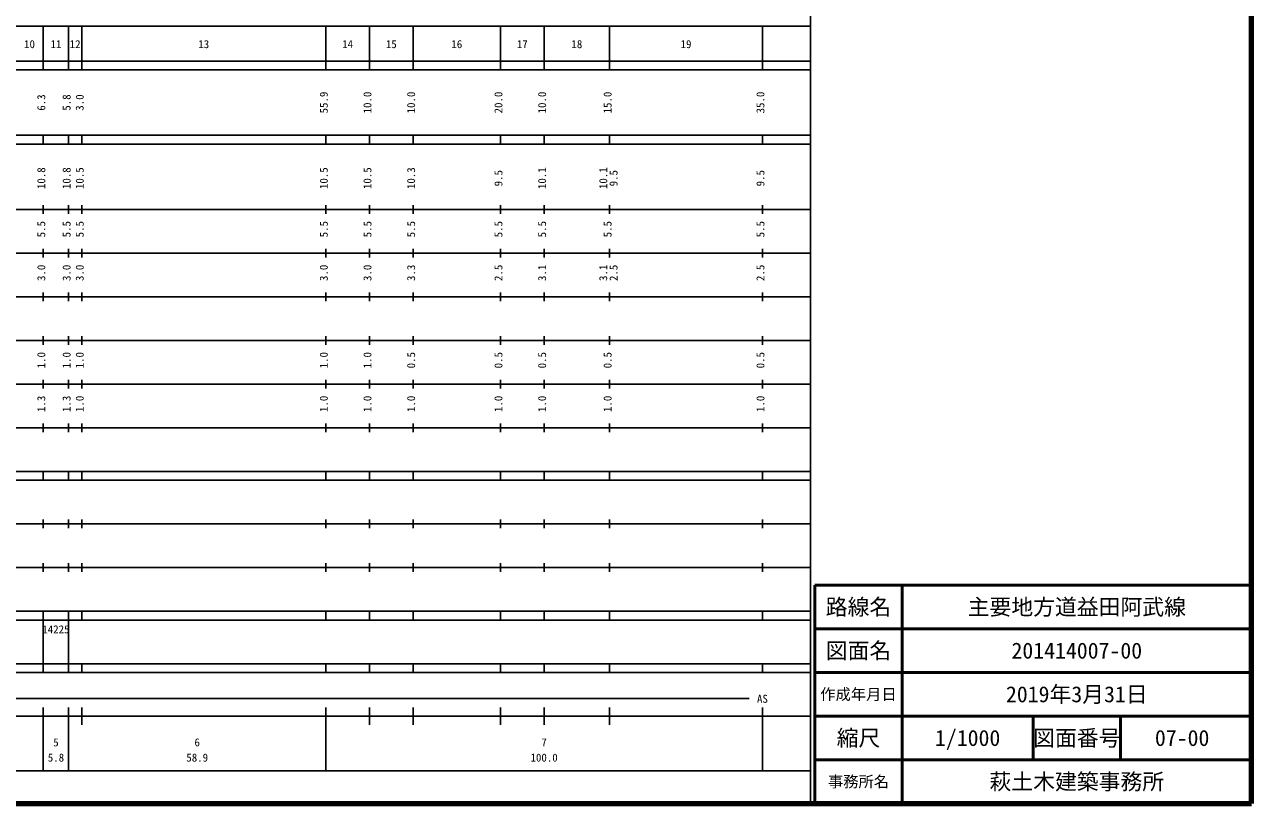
# Model space of a CAD drawing. Units: millimetres on the paper, enlarged 1000 times. Extents: x 40000 to 680000, y 20000 to 380000.
# Drawn here: x 399005 to 680000, y 20000 to 198357 of the extents above; entities that cross this region are included whole.
import ezdxf
from ezdxf.enums import TextEntityAlignment as Align

# ---------------------------------------------------------------- set-up
doc = ezdxf.new("R2010")
doc.units = ezdxf.units.MM
doc.header["$LTSCALE"] = 1000
for name, color, linetype, lineweight in [('M-TTL', 2, 'Continuous', 140), ('M-TTL-BAND', 7, 'Continuous', 25), ('M-TTL-FRAM', 2, 'Continuous', 50), ('M-TTL-LINE', 7, 'Continuous', 50)]:
    doc.layers.add(name, color=color, linetype=linetype, lineweight=lineweight)
doc.layers.add('M-TTL-TXT', color=7, linetype='Continuous')
doc.styles.add('ＭＳ ゴシック', font='')
doc.styles.get('ＭＳ ゴシック').set_extended_font_data('MS Gothic')

msp = doc.modelspace()

# ---------------------------------------------------------------- linework, layer by layer
at = {"layer": 'M-TTL'}
for p, q in [((680000, 20000), (680000, 380000)), ((40000, 20000), (680000, 20000))]:
    msp.add_line(p, q, dxfattribs=at)
at = {"layer": 'M-TTL-BAND'}
for p, q in [((579000, 20000), (579000, 370000)), ((68000, 198000), (579000, 198000)), ((403300, 188000), (403300, 198000)), ((409100, 188000), (409100, 198000)), ((412100, 188000), (412100, 198000)), ((468000, 188000), (468000, 198000)), ((478000, 188000), (478000, 198000)), ((488000, 188000), (488000, 198000)), ((508000, 188000), (508000, 198000)), ((518000, 188000), (518000, 198000)), ((533000, 188000), (533000, 198000)), ((568000, 188000), (568000, 198000)), ((40000, 190000), (579000, 190000)), ((40000, 188000), (579000, 188000)), ((40000, 173000), (579000, 173000)), ((403300, 171000), (403300, 173000)), ((409100, 171000), (409100, 173000)), ((412100, 171000), (412100, 173000)), ((468000, 171000), (468000, 173000)), ((478000, 171000), (478000, 173000)), ((488000, 171000), (488000, 173000)), ((508000, 171000), (508000, 173000)), ((518000, 171000), (518000, 173000)), ((533000, 171000), (533000, 173000)), ((568000, 171000), (568000, 173000)), ((40000, 171000), (579000, 171000)), ((40000, 156000), (579000, 156000)), ((403300, 155000), (403300, 157000)), ((409100, 155000), (409100, 157000)), ((412100, 155000), (412100, 157000)), ((468000, 155000), (468000, 157000)), ((478000, 155000), (478000, 157000)), ((488000, 155000), (488000, 157000)), ((508000, 155000), (508000, 157000)), ((518000, 155000), (518000, 157000)), ((533000, 155000), (533000, 157000)), ((568000, 155000), (568000, 157000)), ((403300, 145000), (403300, 147000)), ((409100, 145000), (409100, 147000)), ((412100, 145000), (412100, 147000)), ((468000, 145000), (468000, 147000)), ((478000, 145000), (478000, 147000)), ((488000, 145000), (488000, 147000)), ((508000, 145000), (508000, 147000)), ((518000, 145000), (518000, 147000)), ((533000, 145000), (533000, 147000)), ((568000, 145000), (568000, 147000)), ((46000, 146000), (579000, 146000)), ((52000, 136000), (579000, 136000)), ((403300, 135000), (403300, 137000)), ((409100, 135000), (409100, 137000)), ((412100, 135000), (412100, 137000)), ((468000, 135000), (468000, 137000)), ((478000, 135000), (478000, 137000)), ((488000, 135000), (488000, 137000)), ((508000, 135000), (508000, 137000)), ((518000, 135000), (518000, 137000)), ((533000, 135000), (533000, 137000)), ((568000, 135000), (568000, 137000)), ((403300, 125000), (403300, 127000)), ((409100, 125000), (409100, 127000)), ((412100, 125000), (412100, 127000)), ((468000, 125000), (468000, 127000)), ((478000, 125000), (478000, 127000)), ((488000, 125000), (488000, 127000)), ((508000, 125000), (508000, 127000)), ((518000, 125000), (518000, 127000)), ((533000, 125000), (533000, 127000)), ((568000, 125000), (568000, 127000)), ((46000, 126000), (579000, 126000)), ((52000, 116000), (579000, 116000)), ((403300, 115000), (403300, 117000)), ((409100, 115000), (409100, 117000)), ((412100, 115000), (412100, 117000)), ((468000, 115000), (468000, 117000)), ((478000, 115000), (478000, 117000)), ((488000, 115000), (488000, 117000)), ((508000, 115000), (508000, 117000)), ((518000, 115000), (518000, 117000)), ((533000, 115000), (533000, 117000)), ((568000, 115000), (568000, 117000)), ((403300, 105000), (403300, 107000)), ((409100, 105000), (409100, 107000)), ((412100, 105000), (412100, 107000)), ((468000, 105000), (468000, 107000)), ((478000, 105000), (478000, 107000)), ((488000, 105000), (488000, 107000)), ((508000, 105000), (508000, 107000)), ((518000, 105000), (518000, 107000)), ((533000, 105000), (533000, 107000)), ((568000, 105000), (568000, 107000)), ((46000, 106000), (579000, 106000)), ((40000, 96000), (579000, 96000)), ((403300, 94000), (403300, 96000)), ((409100, 94000), (409100, 96000)), ((412100, 94000), (412100, 96000)), ((468000, 94000), (468000, 96000)), ((478000, 94000), (478000, 96000)), ((488000, 94000), (488000, 96000)), ((508000, 94000), (508000, 96000)), ((518000, 94000), (518000, 96000)), ((533000, 94000), (533000, 96000)), ((568000, 94000), (568000, 96000)), ((40000, 94000), (579000, 94000)), ((403300, 83000), (403300, 85000)), ((409100, 83000), (409100, 85000)), ((412100, 83000), (412100, 85000)), ((468000, 83000), (468000, 85000)), ((478000, 83000), (478000, 85000)), ((488000, 83000), (488000, 85000)), ((508000, 83000), (508000, 85000)), ((518000, 83000), (518000, 85000)), ((533000, 83000), (533000, 85000)), ((568000, 83000), (568000, 85000)), ((49000, 84000), (579000, 84000)), ((40000, 74000), (579000, 74000)), ((403300, 73000), (403300, 75000)), ((409100, 73000), (409100, 75000)), ((412100, 73000), (412100, 75000)), ((468000, 73000), (468000, 75000)), ((478000, 73000), (478000, 75000)), ((488000, 73000), (488000, 75000)), ((508000, 73000), (508000, 75000)), ((518000, 73000), (518000, 75000)), ((533000, 73000), (533000, 75000)), ((568000, 73000), (568000, 75000)), ((40000, 64000), (579000, 64000)), ((40000, 62000), (579000, 62000)), ((403300, 62000), (403300, 64000)), ((403300, 52000), (403300, 62000)), ((409100, 62000), (409100, 64000)), ((409100, 52000), (409100, 62000)), ((412100, 62000), (412100, 64000)), ((468000, 62000), (468000, 64000)), ((478000, 62000), (478000, 64000)), ((488000, 62000), (488000, 64000)), ((508000, 62000), (508000, 64000)), ((518000, 62000), (518000, 64000)), ((533000, 62000), (533000, 64000)), ((568000, 62000), (568000, 64000)), ((40000, 52000), (579000, 52000)), ((403300, 50000), (403300, 52000)), ((409100, 50000), (409100, 52000)), ((412100, 50000), (412100, 52000)), ((468000, 50000), (468000, 52000)), ((478000, 50000), (478000, 52000)), ((488000, 50000), (488000, 52000)), ((508000, 50000), (508000, 52000)), ((518000, 50000), (518000, 52000)), ((533000, 50000), (533000, 52000)), ((568000, 50000), (568000, 52000)), ((40000, 50000), (579000, 50000)), ((71000, 44000), (565000, 44000)), ((40000, 40000), (579000, 40000)), ((403300, 27500), (403300, 42000)), ((409100, 27500), (409100, 42000)), ((412100, 38000), (412100, 42000)), ((468000, 27500), (468000, 42000)), ((478000, 38000), (478000, 42000)), ((488000, 38000), (488000, 42000)), ((508000, 38000), (508000, 42000)), ((518000, 38000), (518000, 42000)), ((533000, 38000), (533000, 42000)), ((568000, 27500), (568000, 42000)), ((68000, 27500), (579000, 27500))]:
    msp.add_line(p, q, dxfattribs=at)
at = {"layer": 'M-TTL-FRAM'}
for p, q in [((680000, 70000), (580000, 70000)), ((580000, 70000), (580000, 20000))]:
    msp.add_line(p, q, dxfattribs=at)
at = {"layer": 'M-TTL-LINE'}
for p, q in [((600000, 70000), (600000, 20000)), ((680000, 60000), (580000, 60000)), ((680000, 50000), (580000, 50000)), ((680000, 40000), (580000, 40000)), ((630000, 40000), (630000, 30000)), ((650000, 40000), (650000, 30000)), ((680000, 30000), (580000, 30000))]:
    msp.add_line(p, q, dxfattribs=at)

# ---------------------------------------------------------------- texts
at = {"layer": 'M-TTL-BAND', "style": 'ＭＳ ゴシック'}
for s, p in [('10', (400150, 192405)), ('11', (406200, 192405)), ('12', (410600, 192405)), ('13', (440050, 192405)), ('14', (473000, 192405)), ('15', (483000, 192405)), ('16', (498000, 192405)), ('17', (513000, 192405)), ('18', (525500, 192405)), ('19', (550500, 192405)), ('AS', (568000, 42500)), ('5', (406200, 32523)), ('6', (438550, 32523)), ('7', (518000, 32523)), ('5.8', (406200, 29033)), ('58.9', (438550, 29033)), ('100.0', (518000, 29033))]:
    msp.add_text(s, height=1833, dxfattribs=at).set_placement(p, align=Align.BOTTOM_CENTER)
for s, p in [('55.9', (469000, 180500)), ('10.0', (479000, 180500)), ('10.0', (489000, 180500)), ('20.0', (509000, 180500)), ('10.0', (519000, 180500)), ('15.0', (534000, 180500)), ('35.0', (569000, 180500)), ('6.3', (404300, 180500)), ('5.8', (410100, 180500)), ('3.0', (413100, 180500)), ('10.8', (404300, 163174)), ('10.8', (410100, 163174)), ('10.5', (413100, 163174)), ('10.5', (469000, 163174)), ('10.5', (479000, 163174)), ('10.3', (489000, 163174)), ('9.5', (509000, 163174)), ('10.1', (519000, 163174)), ('10.1', (533000, 163174)), ('9.5', (535370, 163174)), ('9.5', (569000, 163174)), ('5.5', (404300, 151500)), ('5.5', (410100, 151500)), ('5.5', (413100, 151500)), ('5.5', (469000, 151500)), ('5.5', (479000, 151500)), ('5.5', (489000, 151500)), ('5.5', (509000, 151500)), ('5.5', (519000, 151500)), ('5.5', (534000, 151500)), ('5.5', (569000, 151500)), ('3.0', (404300, 141500)), ('3.0', (410100, 141500)), ('3.0', (413100, 141500)), ('3.0', (469000, 141500)), ('3.0', (479000, 141500)), ('3.3', (489000, 141500)), ('2.5', (509000, 141500)), ('3.1', (519000, 141500)), ('3.1', (533000, 141500)), ('2.5', (535370, 141500)), ('2.5', (569000, 141500)), ('1.0', (404300, 121500)), ('1.0', (410100, 121500)), ('1.0', (413100, 121500)), ('1.0', (469000, 121500)), ('1.0', (479000, 121500)), ('0.5', (489000, 121500)), ('0.5', (509000, 121500)), ('0.5', (519000, 121500)), ('0.5', (534000, 121500)), ('0.5', (569000, 121500)), ('1.3', (404300, 111500)), ('1.3', (410100, 111500)), ('1.0', (413100, 111500)), ('1.0', (469000, 111500)), ('1.0', (479000, 111500)), ('1.0', (489000, 111500)), ('1.0', (509000, 111500)), ('1.0', (519000, 111500)), ('1.0', (534000, 111500)), ('1.0', (569000, 111500))]:
    msp.add_text(s, height=1833, rotation=90, dxfattribs=at).set_placement(p, align=Align.BOTTOM_CENTER)
msp.add_text('14225', height=1833, dxfattribs=at).set_placement((403075, 58405), align=Align.BOTTOM_LEFT)
at = {"layer": 'M-TTL-TXT', "style": 'ＭＳ ゴシック'}
for s, height, p in [('路線名', 3666, (590000, 65000)), ('路線名', 3666, (590000, 65000)), ('主要地方道益田阿武線', 3666, (640000, 65000)), ('図面名', 3666, (590000, 55000)), ('図面名', 3666, (590000, 55000)), ('201414007-00', 3666, (640000, 55000)), ('作成年月日', 2566, (590000, 45000)), ('作成年月日', 2566, (590000, 45000)), ('2019年3月31日', 3666, (640000, 45000)), ('縮尺', 3666, (590000, 35000)), ('縮尺', 3666, (590000, 35000)), ('1/1000', 3666, (615000, 35000)), ('図面番号', 3666, (640000, 35000)), ('図面番号', 3666, (640000, 35000)), ('07-00', 3666, (664125, 35000)), ('事務所名', 2566, (590000, 25000)), ('事務所名', 2566, (590000, 25000)), ('萩土木建築事務所', 3666, (640000, 25000))]:
    msp.add_text(s, height=height, dxfattribs=at).set_placement(p, align=Align.MIDDLE_CENTER)

doc.saveas('drawing.dxf')
